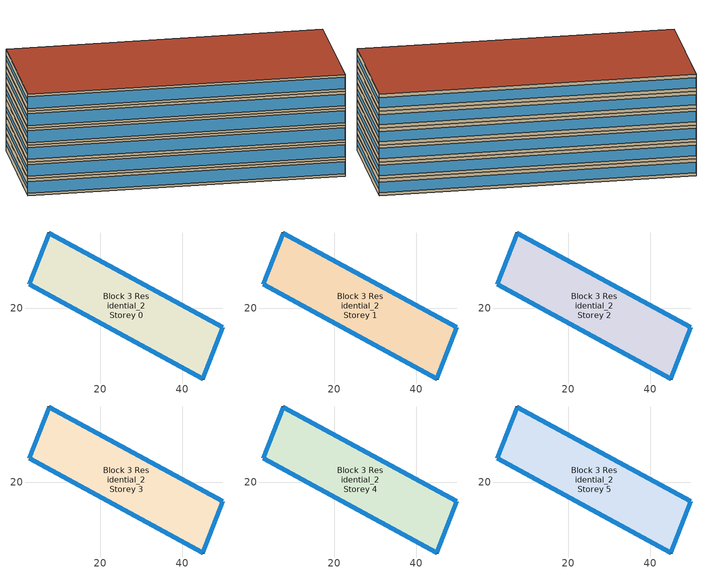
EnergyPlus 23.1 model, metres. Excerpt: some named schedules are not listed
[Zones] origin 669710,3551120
Block 3 Residential_2 Storey 0
 floor ground (Project Floor): 49.82,15.38 44.94,2.77 2.63,25.91 7.52,38.41 z0
 wall outside (Project Wall): 7.52,38.41 2.63,25.91 44.94,2.77 49.82,15.38 7.52,38.41 z0:3
 window (Residential_west_window_construction): 7.52,38.4 2.63,25.91 z1.2:1.8
 window (Residential_south_window_construction): 2.65,25.89 44.92,2.78 z0.45:2.55
 window (Residential_east_window_construction): 44.94,2.78 49.82,15.38 z1.12:1.88
 window (Residential_north_window_construction): 49.8,15.39 7.54,38.4 z0.6:2.4
 roof outside (Project Ceiling): 44.94,2.77 49.82,15.38 7.52,38.41 2.63,25.91 z3
Block 3 Residential_2 Storey 1
 floor outside (Project Floor): 49.82,15.38 44.94,2.77 2.63,25.91 7.52,38.41 z3
 wall outside (Project Wall): 7.52,38.41 2.63,25.91 44.94,2.77 49.82,15.38 7.52,38.41 z3:6
 window (Residential_west_window_construction): 7.52,38.4 2.63,25.91 z4.2:4.8
 window (Residential_south_window_construction): 2.65,25.89 44.92,2.78 z3.45:5.55
 window (Residential_east_window_construction): 44.94,2.78 49.82,15.38 z4.12:4.88
 window (Residential_north_window_construction): 49.8,15.39 7.54,38.4 z3.6:5.4
 roof outside (Project Ceiling): 44.94,2.77 49.82,15.38 7.52,38.41 2.63,25.91 z6
Block 3 Residential_2 Storey 2
 floor outside (Project Floor): 49.82,15.38 44.94,2.77 2.63,25.91 7.52,38.41 z6
 wall outside (Project Wall): 7.52,38.41 2.63,25.91 44.94,2.77 49.82,15.38 7.52,38.41 z6:9
 window (Residential_west_window_construction): 7.52,38.4 2.63,25.91 z7.2:7.8
 window (Residential_south_window_construction): 2.65,25.89 44.92,2.78 z6.45:8.55
 window (Residential_east_window_construction): 44.94,2.78 49.82,15.38 z7.12:7.88
 window (Residential_north_window_construction): 49.8,15.39 7.54,38.4 z6.6:8.4
 roof outside (Project Ceiling): 44.94,2.77 49.82,15.38 7.52,38.41 2.63,25.91 z9
Block 3 Residential_2 Storey 3
 floor outside (Project Floor): 49.82,15.38 44.94,2.77 2.63,25.91 7.52,38.41 z9
 wall outside (Project Wall): 7.52,38.41 2.63,25.91 44.94,2.77 49.82,15.38 7.52,38.41 z9:12
 window (Residential_west_window_construction): 7.52,38.4 2.63,25.91 z10.2:10.8
 window (Residential_south_window_construction): 2.65,25.89 44.92,2.78 z9.45:11.55
 window (Residential_east_window_construction): 44.94,2.78 49.82,15.38 z10.12:10.88
 window (Residential_north_window_construction): 49.8,15.39 7.54,38.4 z9.6:11.4
 roof outside (Project Ceiling): 44.94,2.77 49.82,15.38 7.52,38.41 2.63,25.91 z12
Block 3 Residential_2 Storey 4
 floor outside (Project Floor): 49.82,15.38 44.94,2.77 2.63,25.91 7.52,38.41 z12
 wall outside (Project Wall): 7.52,38.41 2.63,25.91 44.94,2.77 49.82,15.38 7.52,38.41 z12:15
 window (Residential_west_window_construction): 7.52,38.4 2.63,25.91 z13.2:13.8
 window (Residential_south_window_construction): 2.65,25.89 44.92,2.78 z12.45:14.55
 window (Residential_east_window_construction): 44.94,2.78 49.82,15.38 z13.12:13.88
 window (Residential_north_window_construction): 49.8,15.39 7.54,38.4 z12.6:14.4
 roof outside (Project Ceiling): 44.94,2.77 49.82,15.38 7.52,38.41 2.63,25.91 z15
Block 3 Residential_2 Storey 5
 floor outside (Project Floor): 49.82,15.38 44.94,2.77 2.63,25.91 7.52,38.41 z15
 wall outside (Project Wall): 7.52,38.41 2.63,25.91 44.94,2.77 49.82,15.38 7.52,38.41 z15:18
 window (Residential_west_window_construction): 7.52,38.4 2.63,25.91 z16.2:16.8
 window (Residential_south_window_construction): 2.65,25.89 44.92,2.78 z15.45:17.55
 window (Residential_east_window_construction): 44.94,2.78 49.82,15.38 z16.12:16.88
 window (Residential_north_window_construction): 49.8,15.39 7.54,38.4 z15.6:17.4
 roof outside (Project Flat Roof): 44.94,2.77 49.82,15.38 7.52,38.41 2.63,25.91 z18
[Building]
Building_1: North Axis=0; Terrain=City; Loads Convergence Tolerance Value=0.04; Temperature Convergence Tolerance Value=0.4; Solar Distribution=FullExterior; Maximum Number of Warmup Days=25; Minimum Number of Warmup Days=6
[Site:Location]
CHN Design_Conditions: Latitude=30; Longitude=114; Time Zone=8; Elevation=12
[SIZINGPERIOD:DESIGNDAY] Day of Month=21; DryBulb Temperature Range Modifier Type=DefaultMultipliers; Humidity Condition Type=Wetbulb; Barometric Pressure=101181; Rain Indicator=No; Snow Indicator=No; Daylight Saving Time Indicator=No; Sky Clearness=0; Begin Environment Reset Mode=FullResetAtBeginEnvironment
Name | Month | Day Type | Maximum DryBulb Temperature | Daily DryBulb Temperature Range | Wetbulb or DewPoint at Maximum DryBulb | Wind Speed | Wind Direction | Solar Model Indicator | ASHRAE Clear Sky Optical Depth for Beam Irradiance taub | ASHRAE Clear Sky Optical Depth for Diffuse Irradiance taud
Ann Htg 99.6% Condns DB | 1 | WinterDesignDay | -10 | 0 | -4.8 | 1 | 340 | ASHRAEClearSky | 0 | 0
Ann Clg .4% Condns DB=>MWB | 7 | SummerDesignDay | 40 | 6.6 | 27.1 | 3.5 | 220 | ASHRAETau | 0.781 | 1.413
[MATERIAL]
DefaultMaterial: Roughness=Rough; Thickness=0.1; Conductivity=0.1; Density=1000; Specific Heat=1000; Thermal Absorptance=0.9; Solar Absorptance=0.7; Visible Absorptance=0.7
[WINDOWMATERIAL:SIMPLEGLAZINGSYSTEM] UFactor=5; Solar Heat Gain Coefficient=0.4; Visible Transmittance=0.6
Residential_east_window; Residential_south_window; Residential_west_window; Residential_north_window
[CONSTRUCTION]
Project Wall; Project Floor; Project Flat Roof; Project Ceiling: DefaultMaterial
Residential_east_window_construction: Residential_east_window
Residential_south_window_construction: Residential_south_window
Residential_west_window_construction: Residential_west_window
Residential_north_window_construction: Residential_north_window
[SPACE] Ceiling Height=autocalculate; Volume=autocalculate; Floor Area=autocalculate; Space Type=Residential
Name | Zone
Block 3 Residential_2 Storey 0_space | Block 3 Residential_2 Storey 0
Block 3 Residential_2 Storey 1_space | Block 3 Residential_2 Storey 1
Block 3 Residential_2 Storey 2_space | Block 3 Residential_2 Storey 2
Block 3 Residential_2 Storey 3_space | Block 3 Residential_2 Storey 3
Block 3 Residential_2 Storey 4_space | Block 3 Residential_2 Storey 4
Block 3 Residential_2 Storey 5_space | Block 3 Residential_2 Storey 5
[SPACELIST]
Residential: Block 3 Residential_2 Storey 0_space, Block 3 Residential_2 Storey 1_space, Block 3 Residential_2 Storey 2_space, Block 3 Residential_2 Storey 3_space, Block 3 Residential_2 Storey 4_space, Block 3 Residential_2 Storey 5_space
[ZONE] Type=1; Multiplier=1; Ceiling Height=autocalculate; Volume=autocalculate; Floor Area=autocalculate; Part of Total Floor Area=Yes
Block 3 Residential_2 Storey 0; Block 3 Residential_2 Storey 1; Block 3 Residential_2 Storey 2; Block 3 Residential_2 Storey 3; Block 3 Residential_2 Storey 4; Block 3 Residential_2 Storey 5
[PEOPLE]
People_for_residential: Zone or ZoneList or Space or SpaceList=Residential; Number of People Schedule=SeasonalSchedule_Schedule_residential_people; Number of People Calculation Method=People/Area; People per Floor Area=0.04; Fraction Radiant=0.3; Sensible Heat Fraction=autocalculate; Activity Level Schedule=SeasonalSchedule_Schedule_residential_activity; Carbon Dioxide Generation Rate=3.82e-08; Enable ASHRAE 55 Comfort Warnings=No; Mean Radiant Temperature Calculation Type=ZoneAveraged; Clothing Insulation Calculation Method=ClothingInsulationSchedule; Cold Stress Temperature Threshold=15.56; Heat Stress Temperature Threshold=30
[LIGHTS]
Light_for_residential: Zone or ZoneList or Space or SpaceList=Residential; Schedule=SeasonalSchedule_residential_lighting; Design Level Calculation Method=Watts/Area; Watts per Zone Floor Area=5; Return Air Fraction=0; Fraction Radiant=0.32; Fraction Visible=0.25; Fraction Replaceable=1; EndUse Subcategory=General; Return Air Fraction Calculated from Plenum Temperature=No; Return Air Fraction Function of Plenum Temperature Coefficient 1=0; Return Air Fraction Function of Plenum Temperature Coefficient 2=0
[ELECTRICEQUIPMENT]
Equipment_for_residential: Zone or ZoneList or Space or SpaceList=Residential; Schedule=SeasonalSchedule_Schedule_residential_equipment; Design Level Calculation Method=Watts/Area; Watts per Zone Floor Area=3.8; Fraction Latent=0; Fraction Radiant=0; Fraction Lost=0; EndUse Subcategory=Electric Equipment
[DAYLIGHTING:CONTROLS] Illuminance Setpoint at Reference Point 1=300
Name | Zone or Space | Glare Calculation Daylighting Reference Point | Daylighting Reference Point 1
Dlight_Block 3 Residential_2 Storey 0 | Block 3 Residential_2 Storey 0 | Rpoint_Block 3 Residential_2 Storey 0 | Rpoint_Block 3 Residential_2 Storey 0
Dlight_Block 3 Residential_2 Storey 1 | Block 3 Residential_2 Storey 1 | Rpoint_Block 3 Residential_2 Storey 1 | Rpoint_Block 3 Residential_2 Storey 1
Dlight_Block 3 Residential_2 Storey 2 | Block 3 Residential_2 Storey 2 | Rpoint_Block 3 Residential_2 Storey 2 | Rpoint_Block 3 Residential_2 Storey 2
Dlight_Block 3 Residential_2 Storey 3 | Block 3 Residential_2 Storey 3 | Rpoint_Block 3 Residential_2 Storey 3 | Rpoint_Block 3 Residential_2 Storey 3
Dlight_Block 3 Residential_2 Storey 4 | Block 3 Residential_2 Storey 4 | Rpoint_Block 3 Residential_2 Storey 4 | Rpoint_Block 3 Residential_2 Storey 4
Dlight_Block 3 Residential_2 Storey 5 | Block 3 Residential_2 Storey 5 | Rpoint_Block 3 Residential_2 Storey 5 | Rpoint_Block 3 Residential_2 Storey 5
[HVACTEMPLATE:THERMOSTAT]
Name | Heating Setpoint Schedule | Cooling Setpoint Schedule
Thermostat_for_office | SeasonalSchedule_office_heating | SeasonalSchedule_office_cooling
Thermostat_for_commercial | SeasonalSchedule_commerical_heating | SeasonalSchedule_commerical_cooling
Thermostat_for_residential | SeasonalSchedule_residential_heating | SeasonalSchedule_residential_cooling
Thermostat_for_school | SeasonalSchedule_school_heating | SeasonalSchedule_school_cooling
Thermostat_for_hospital | SeasonalSchedule_hospital_heating | SeasonalSchedule_hospital_cooling
Thermostat_for_industrial | SeasonalSchedule_Industrial_heating | SeasonalSchedule_Industrial_cooling
Thermostat_for_transport | SeasonalSchedule_transport_heating | SeasonalSchedule_transport_cooling
Thermostat_for_administration | SeasonalSchedule_administration_heating | SeasonalSchedule_administration_cooling
[HVACTEMPLATE:ZONE:IDEALLOADSAIRSYSTEM] Template Thermostat=Thermostat_for_residential; Maximum Heating Supply Air Temperature=50; Minimum Cooling Supply Air Temperature=13; Maximum Heating Supply Air Humidity Ratio=0.0156; Minimum Cooling Supply Air Humidity Ratio=0.0077; Heating Limit=NoLimit; Cooling Limit=NoLimit; Dehumidification Control Type=ConstantSensibleHeatRatio; Cooling Sensible Heat Ratio=0.7; Dehumidification Setpoint=60; Humidification Control Type=None; Humidification Setpoint=30; Outdoor Air Method=DetailedSpecification; Outdoor Air Flow Rate per Person=0.00944; Outdoor Air Flow Rate per Zone Floor Area=0; Outdoor Air Flow Rate per Zone=0; Design Specification Outdoor Air Object=Ventilation_for_residential; Demand Controlled Ventilation Type=None; Outdoor Air Economizer Type=NoEconomizer; Heat Recovery Type=None; Sensible Heat Recovery Effectiveness=0.7; Latent Heat Recovery Effectiveness=0.65
Block 3 Residential_2 Storey 0; Block 3 Residential_2 Storey 1; Block 3 Residential_2 Storey 2; Block 3 Residential_2 Storey 3; Block 3 Residential_2 Storey 4; Block 3 Residential_2 Storey 5
[DESIGNSPECIFICATION:OUTDOORAIR]
Ventilation_for_residential: Outdoor Air Method=Flow/Person; Outdoor Air Flow per Person=0.00833333; Outdoor Air Flow per Zone Floor Area=0; Outdoor Air Flow per Zone=0; Outdoor Air Flow Air Changes per Hour=0
[SCHEDULE:WEEK:DAILY]
Schedule_office_heating_summer_weekly: Schedule_office_heating_summer_hourly, Schedule_office_heating_summer_hourly, Schedule_office_heating_summer_hourly, Schedule_office_heating_summer_hourly, Schedule_office_heating_summer_hourly, Schedule_office_heating_summer_hourly, Schedule_office_heating_summer_hourly, Schedule_office_heating_summer_hourly, Schedule_office_heating_summer_hourly, Schedule_office_heating_summer_hourly, Schedule_office_heating_summer_hourly, Schedule_office_heating_summer_hourly
Schedule_office_heating_winnter_weekly: Schedule_office_heating_winnter_holiday_hourly, Schedule_office_heating_winnter_weekday_hourly, Schedule_office_heating_winnter_weekday_hourly, Schedule_office_heating_winnter_weekday_hourly, Schedule_office_heating_winnter_weekday_hourly, Schedule_office_heating_winnter_weekday_hourly, Schedule_office_heating_winnter_holiday_hourly, Schedule_office_heating_winnter_holiday_hourly, Schedule_office_heating_winnter_weekday_hourly, Schedule_office_heating_winnter_weekday_hourly, Schedule_office_heating_winnter_holiday_hourly, Schedule_office_heating_winnter_holiday_hourly
Schedule_office_cooling_winnter_weekly: Schedule_office_cooling_winter_hourly, Schedule_office_cooling_winter_hourly, Schedule_office_cooling_winter_hourly, Schedule_office_cooling_winter_hourly, Schedule_office_cooling_winter_hourly, Schedule_office_cooling_winter_hourly, Schedule_office_cooling_winter_hourly, Schedule_office_cooling_winter_hourly, Schedule_office_cooling_winter_hourly, Schedule_office_cooling_winter_hourly, Schedule_office_cooling_winter_hourly, Schedule_office_cooling_winter_hourly
Schedule_office_cooling_summer_weekly: Schedule_office_cooling_summer_holiday_hourly, Schedule_office_cooling_summer_weekday_hourly, Schedule_office_cooling_summer_weekday_hourly, Schedule_office_cooling_summer_weekday_hourly, Schedule_office_cooling_summer_weekday_hourly, Schedule_office_cooling_summer_weekday_hourly, Schedule_office_cooling_summer_holiday_hourly, Schedule_office_cooling_summer_holiday_hourly, Schedule_office_cooling_summer_weekday_hourly, Schedule_office_cooling_summer_weekday_hourly, Schedule_office_cooling_summer_holiday_hourly, Schedule_office_cooling_summer_holiday_hourly
Schedule_commerical_heating_summer_weekly: Schedule_commerical_heating_summer_hourly, Schedule_commerical_heating_summer_hourly, Schedule_commerical_heating_summer_hourly, Schedule_commerical_heating_summer_hourly, Schedule_commerical_heating_summer_hourly, Schedule_commerical_heating_summer_hourly, Schedule_commerical_heating_summer_hourly, Schedule_commerical_heating_summer_hourly, Schedule_commerical_heating_summer_hourly, Schedule_commerical_heating_summer_hourly, Schedule_commerical_heating_summer_hourly, Schedule_commerical_heating_summer_hourly
Schedule_commerical_heating_winnter_weekly: Schedule_commerical_heating_winnter_holiday_hourly, Schedule_commerical_heating_winnter_weekday_hourly, Schedule_commerical_heating_winnter_weekday_hourly, Schedule_commerical_heating_winnter_weekday_hourly, Schedule_commerical_heating_winnter_weekday_hourly, Schedule_commerical_heating_winnter_weekday_hourly, Schedule_commerical_heating_winnter_holiday_hourly, Schedule_commerical_heating_winnter_holiday_hourly, Schedule_commerical_heating_winnter_weekday_hourly, Schedule_commerical_heating_winnter_weekday_hourly, Schedule_commerical_heating_winnter_holiday_hourly, Schedule_commerical_heating_winnter_holiday_hourly
Schedule_commerical_cooling_winnter_weekly: Schedule_commerical_cooling_winter_hourly, Schedule_commerical_cooling_winter_hourly, Schedule_commerical_cooling_winter_hourly, Schedule_commerical_cooling_winter_hourly, Schedule_commerical_cooling_winter_hourly, Schedule_commerical_cooling_winter_hourly, Schedule_commerical_cooling_winter_hourly, Schedule_commerical_cooling_winter_hourly, Schedule_commerical_cooling_winter_hourly, Schedule_commerical_cooling_winter_hourly, Schedule_commerical_cooling_winter_hourly, Schedule_commerical_cooling_winter_hourly
Schedule_commerical_cooling_summer_weekly: Schedule_commerical_cooling_summer_holiday_hourly, Schedule_commerical_cooling_summer_weekday_hourly, Schedule_commerical_cooling_summer_weekday_hourly, Schedule_commerical_cooling_summer_weekday_hourly, Schedule_commerical_cooling_summer_weekday_hourly, Schedule_commerical_cooling_summer_weekday_hourly, Schedule_commerical_cooling_summer_holiday_hourly, Schedule_commerical_cooling_summer_holiday_hourly, Schedule_commerical_cooling_summer_weekday_hourly, Schedule_commerical_cooling_summer_weekday_hourly, Schedule_commerical_cooling_summer_holiday_hourly, Schedule_commerical_cooling_summer_holiday_hourly
Schedule_residential_heating_summer_weekly: Schedule_residential_heating_summer_hourly, Schedule_residential_heating_summer_hourly, Schedule_residential_heating_summer_hourly, Schedule_residential_heating_summer_hourly, Schedule_residential_heating_summer_hourly, Schedule_residential_heating_summer_hourly, Schedule_residential_heating_summer_hourly, Schedule_residential_heating_summer_hourly, Schedule_residential_heating_summer_hourly, Schedule_residential_heating_summer_hourly, Schedule_residential_heating_summer_hourly, Schedule_residential_heating_summer_hourly
Schedule_residential_heating_winnter_weekly: Schedule_residential_heating_winnter_holiday_hourly, Schedule_residential_heating_winnter_weekday_hourly, Schedule_residential_heating_winnter_weekday_hourly, Schedule_residential_heating_winnter_weekday_hourly, Schedule_residential_heating_winnter_weekday_hourly, Schedule_residential_heating_winnter_weekday_hourly, Schedule_residential_heating_winnter_holiday_hourly, Schedule_residential_heating_winnter_holiday_hourly, Schedule_residential_heating_winnter_weekday_hourly, Schedule_residential_heating_winnter_weekday_hourly, Schedule_residential_heating_winnter_holiday_hourly, Schedule_residential_heating_winnter_holiday_hourly
Schedule_residential_cooling_winnter_weekly: Schedule_residential_cooling_winter_hourly, Schedule_residential_cooling_winter_hourly, Schedule_residential_cooling_winter_hourly, Schedule_residential_cooling_winter_hourly, Schedule_residential_cooling_winter_hourly, Schedule_residential_cooling_winter_hourly, Schedule_residential_cooling_winter_hourly, Schedule_residential_cooling_winter_hourly, Schedule_residential_cooling_winter_hourly, Schedule_residential_cooling_winter_hourly, Schedule_residential_cooling_winter_hourly, Schedule_residential_cooling_winter_hourly
Schedule_residential_cooling_summer_weekly: Schedule_residential_cooling_summer_holiday_hourly, Schedule_residential_cooling_summer_weekday_hourly, Schedule_residential_cooling_summer_weekday_hourly, Schedule_residential_cooling_summer_weekday_hourly, Schedule_residential_cooling_summer_weekday_hourly, Schedule_residential_cooling_summer_weekday_hourly, Schedule_residential_cooling_summer_holiday_hourly, Schedule_residential_cooling_summer_holiday_hourly, Schedule_residential_cooling_summer_weekday_hourly, Schedule_residential_cooling_summer_weekday_hourly, Schedule_residential_cooling_summer_holiday_hourly, Schedule_residential_cooling_summer_holiday_hourly
Schedule_residential_lighting_weekly: Schedule_residential_lighting_holiday_hourly, Schedule_residential_lighting_weekday_hourly, Schedule_residential_lighting_weekday_hourly, Schedule_residential_lighting_weekday_hourly, Schedule_residential_lighting_weekday_hourly, Schedule_residential_lighting_weekday_hourly, Schedule_residential_lighting_holiday_hourly, Schedule_residential_lighting_holiday_hourly, Schedule_residential_lighting_weekday_hourly, Schedule_residential_lighting_weekday_hourly, Schedule_residential_lighting_holiday_hourly, Schedule_residential_lighting_holiday_hourly
Schedule_residential_equipment_weekly: Schedule_residential_equipment_holiday_hourly, Schedule_residential_equipment_weekday_hourly, Schedule_residential_equipment_weekday_hourly, Schedule_residential_equipment_weekday_hourly, Schedule_residential_equipment_weekday_hourly, Schedule_residential_equipment_weekday_hourly, Schedule_residential_equipment_holiday_hourly, Schedule_residential_equipment_holiday_hourly, Schedule_residential_equipment_weekday_hourly, Schedule_residential_equipment_weekday_hourly, Schedule_residential_equipment_holiday_hourly, Schedule_residential_equipment_holiday_hourly
Schedule_residential_people_weekly: Schedule_residential_people_holiday_hourly, Schedule_residential_people_weekday_hourly, Schedule_residential_people_weekday_hourly, Schedule_residential_people_weekday_hourly, Schedule_residential_people_weekday_hourly, Schedule_residential_people_weekday_hourly, Schedule_residential_people_holiday_hourly, Schedule_residential_people_holiday_hourly, Schedule_residential_people_weekday_hourly, Schedule_residential_people_weekday_hourly, Schedule_residential_people_holiday_hourly, Schedule_residential_people_holiday_hourly
Schedule_residential_activity_weekly: Schedule_residential_activity_holiday_hourly, Schedule_residential_activity_weekday_hourly, Schedule_residential_activity_weekday_hourly, Schedule_residential_activity_weekday_hourly, Schedule_residential_activity_weekday_hourly, Schedule_residential_activity_weekday_hourly, Schedule_residential_activity_holiday_hourly, Schedule_residential_activity_holiday_hourly, Schedule_residential_activity_weekday_hourly, Schedule_residential_activity_weekday_hourly, Schedule_residential_activity_holiday_hourly, Schedule_residential_activity_holiday_hourly
Schedule_school_heating_summer_weekly: Schedule_school_heating_summer_hourly, Schedule_school_heating_summer_hourly, Schedule_school_heating_summer_hourly, Schedule_school_heating_summer_hourly, Schedule_school_heating_summer_hourly, Schedule_school_heating_summer_hourly, Schedule_school_heating_summer_hourly, Schedule_school_heating_summer_hourly, Schedule_school_heating_summer_hourly, Schedule_school_heating_summer_hourly, Schedule_school_heating_summer_hourly, Schedule_school_heating_summer_hourly
Schedule_school_heating_winnter_weekly: Schedule_school_heating_winnter_holiday_hourly, Schedule_school_heating_winnter_weekday_hourly, Schedule_school_heating_winnter_weekday_hourly, Schedule_school_heating_winnter_weekday_hourly, Schedule_school_heating_winnter_weekday_hourly, Schedule_school_heating_winnter_weekday_hourly, Schedule_school_heating_winnter_holiday_hourly, Schedule_school_heating_winnter_holiday_hourly, Schedule_school_heating_winnter_weekday_hourly, Schedule_school_heating_winnter_weekday_hourly, Schedule_school_heating_winnter_holiday_hourly, Schedule_school_heating_winnter_holiday_hourly
Schedule_school_cooling_winnter_weekly: Schedule_school_cooling_winter_hourly, Schedule_school_cooling_winter_hourly, Schedule_school_cooling_winter_hourly, Schedule_school_cooling_winter_hourly, Schedule_school_cooling_winter_hourly, Schedule_school_cooling_winter_hourly, Schedule_school_cooling_winter_hourly, Schedule_school_cooling_winter_hourly, Schedule_school_cooling_winter_hourly, Schedule_school_cooling_winter_hourly, Schedule_school_cooling_winter_hourly, Schedule_school_cooling_winter_hourly
Schedule_school_cooling_summer_weekly: Schedule_school_cooling_summer_holiday_hourly, Schedule_school_cooling_summer_weekday_hourly, Schedule_school_cooling_summer_weekday_hourly, Schedule_school_cooling_summer_weekday_hourly, Schedule_school_cooling_summer_weekday_hourly, Schedule_school_cooling_summer_weekday_hourly, Schedule_school_cooling_summer_holiday_hourly, Schedule_school_cooling_summer_holiday_hourly, Schedule_school_cooling_summer_weekday_hourly, Schedule_school_cooling_summer_weekday_hourly, Schedule_school_cooling_summer_holiday_hourly, Schedule_school_cooling_summer_holiday_hourly
[SCHEDULE:YEAR]
SeasonalSchedule_office_heating: Schedule_office_heating_winnter_weekly, 1, 1, 3, 31, Schedule_office_heating_summer_weekly, 4, 1, 11, 30, Schedule_office_heating_winnter_weekly, 12, 1, 12, 31
SeasonalSchedule_office_cooling: Schedule_office_cooling_winnter_weekly, 1, 1, 5, 31, Schedule_office_cooling_summer_weekly, 6, 1, 9, 30, Schedule_office_cooling_winnter_weekly, 10, 1, 12, 31
SeasonalSchedule_commerical_heating: Schedule_commerical_heating_winnter_weekly, 1, 1, 3, 31, Schedule_commerical_heating_summer_weekly, 4, 1, 11, 30, Schedule_commerical_heating_winnter_weekly, 12, 1, 12, 31
SeasonalSchedule_commerical_cooling: Schedule_commerical_cooling_winnter_weekly, 1, 1, 5, 31, Schedule_commerical_cooling_summer_weekly, 6, 1, 9, 30, Schedule_commerical_cooling_winnter_weekly, 10, 1, 12, 31
SeasonalSchedule_residential_heating: Schedule_residential_heating_winnter_weekly, 1, 1, 3, 31, Schedule_residential_heating_summer_weekly, 4, 1, 11, 30, Schedule_residential_heating_winnter_weekly, 12, 1, 12, 31
SeasonalSchedule_residential_cooling: Schedule_residential_cooling_winnter_weekly, 1, 1, 5, 31, Schedule_residential_cooling_summer_weekly, 6, 1, 9, 30, Schedule_residential_cooling_winnter_weekly, 10, 1, 12, 31
SeasonalSchedule_residential_lighting: Schedule_residential_lighting_weekly, 1, 1, 12, 31
SeasonalSchedule_Schedule_residential_equipment: Schedule_residential_equipment_weekly, 1, 1, 12, 31
SeasonalSchedule_Schedule_residential_people: Schedule_residential_people_weekly, 1, 1, 12, 31
SeasonalSchedule_Schedule_residential_activity: Schedule_residential_activity_weekly, 1, 1, 12, 31
SeasonalSchedule_school_heating: Schedule_school_heating_winnter_weekly, 1, 1, 3, 31, Schedule_school_heating_summer_weekly, 4, 1, 11, 30, Schedule_school_heating_winnter_weekly, 12, 1, 12, 31
SeasonalSchedule_school_cooling: Schedule_school_cooling_winnter_weekly, 1, 1, 5, 31, Schedule_school_cooling_summer_weekly, 6, 1, 9, 30, Schedule_school_cooling_winnter_weekly, 10, 1, 12, 31
SeasonalSchedule_hospital_heating: Schedule_hospital_heating_winnter_weekly, 1, 1, 3, 31, Schedule_hospital_heating_summer_weekly, 4, 1, 11, 30, Schedule_hospital_heating_winnter_weekly, 12, 1, 12, 31
SeasonalSchedule_hospital_cooling: Schedule_hospital_cooling_winnter_weekly, 1, 1, 5, 31, Schedule_hospital_cooling_summer_weekly, 6, 1, 9, 30, Schedule_hospital_cooling_winnter_weekly, 10, 1, 12, 31
SeasonalSchedule_Industrial_heating: Schedule_Industrial_heating_winnter_weekly, 1, 1, 3, 31, Schedule_Industrial_heating_summer_weekly, 4, 1, 11, 30, Schedule_Industrial_heating_winnter_weekly, 12, 1, 12, 31
SeasonalSchedule_Industrial_cooling: Schedule_Industrial_cooling_winnter_weekly, 1, 1, 5, 31, Schedule_Industrial_cooling_summer_weekly, 6, 1, 9, 30, Schedule_Industrial_cooling_winnter_weekly, 10, 1, 12, 31
SeasonalSchedule_transport_heating: Schedule_transport_heating_winnter_weekly, 1, 1, 3, 31, Schedule_transport_heating_summer_weekly, 4, 1, 11, 30, Schedule_transport_heating_winnter_weekly, 12, 1, 12, 31
SeasonalSchedule_transport_cooling: Schedule_transport_cooling_winnter_weekly, 1, 1, 5, 31, Schedule_transport_cooling_summer_weekly, 6, 1, 9, 30, Schedule_transport_cooling_winnter_weekly, 10, 1, 12, 31
SeasonalSchedule_administration_heating: Schedule_administration_heating_winnter_weekly, 1, 1, 3, 31, Schedule_administration_heating_summer_weekly, 4, 1, 11, 30, Schedule_administration_heating_winnter_weekly, 12, 1, 12, 31
SeasonalSchedule_administration_cooling: Schedule_administration_cooling_winnter_weekly, 1, 1, 5, 31, Schedule_administration_cooling_summer_weekly, 6, 1, 9, 30, Schedule_administration_cooling_winnter_weekly, 10, 1, 12, 31
